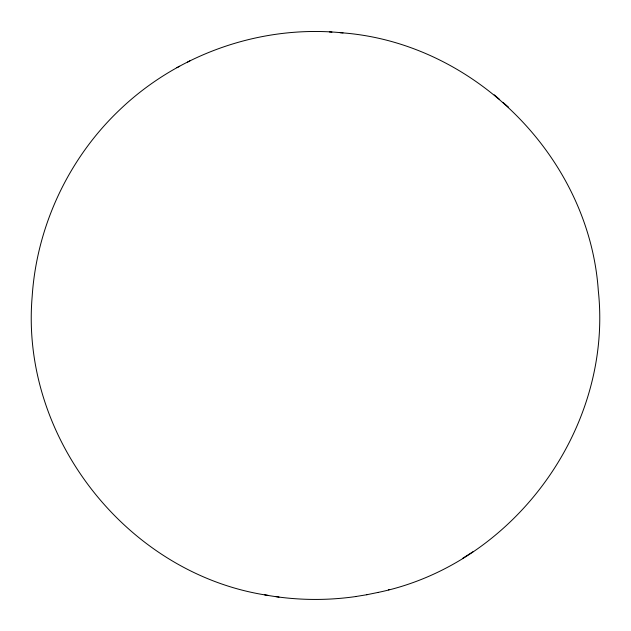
<?xml version="1.0" encoding="UTF-8"?>
<svg xmlns="http://www.w3.org/2000/svg" width="631" height="631" viewBox="0 0 631 631"><rect width="100%" height="100%" fill="white"/><g stroke="black" fill="none" stroke-linecap="round" stroke-linejoin="round"><path stroke-width="0.95" d="M377.795 592.485C513.366 564.698 613.143 428.354 598.306 290.67C589.244 157.056 473.636 41.607 340.046 32.678M462.838 558.214L473.455 551.455M343.035 32.907C262.078 24.499 178.463 53.517 119.748 109.786C68.605 158.247 36.764 226.221 32.165 296.523C20.042 437.867 127.99 574.746 268.388 595.443M176.917 67.675L179.646 66.255M187.596 62.067L189.955 60.836M388.491 589.851L389.09 589.709M366.792 594.733L377.993 592.438M264.689 594.844C294.653 600.333 325.478 600.893 355.632 596.563L356.247 596.453M355.632 596.563L367.005 594.694M329.343 31.905L331.953 32.102M275.668 596.547L278.997 597.084M494.223 94.816L499.705 99.548M502.923 102.356L508.578 107.246"/></g></svg>
